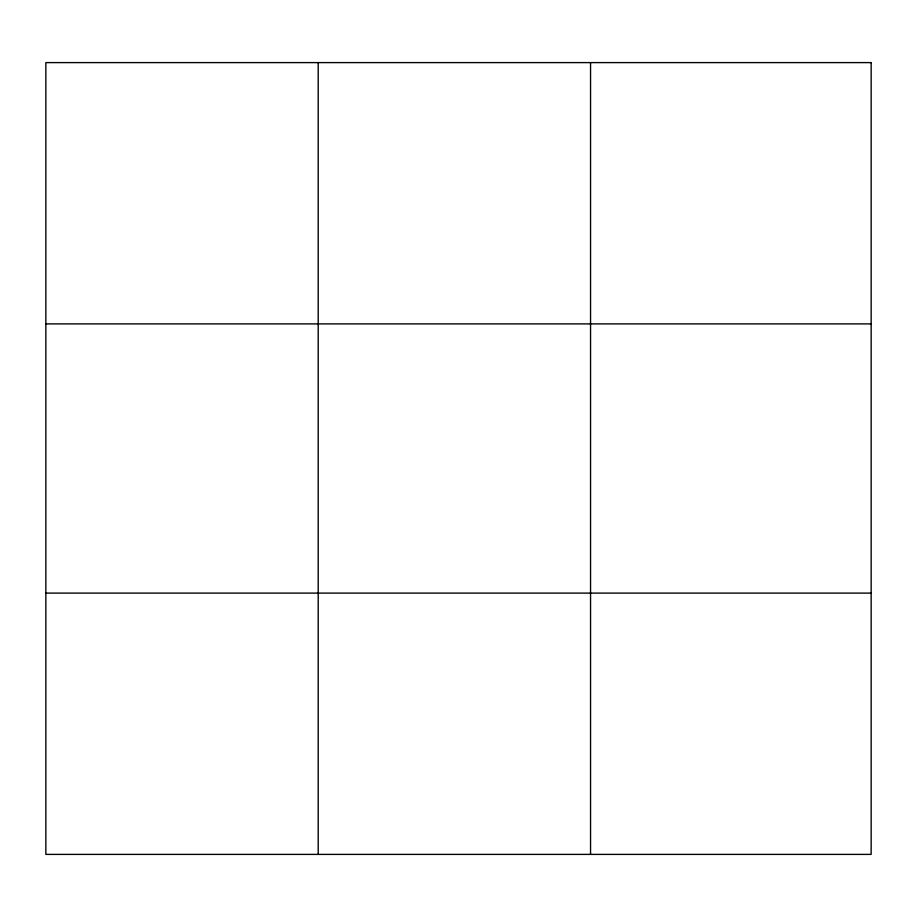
<?xml version="1.0" encoding="UTF-8"?>
<svg xmlns="http://www.w3.org/2000/svg" width="917" height="917" viewBox="0 0 917 917"><rect width="100%" height="100%" fill="white"/><g stroke="black" fill="none" stroke-linecap="round" stroke-linejoin="round"><path stroke-width="1.38" d="M318.199 854.392L318.199 62.608M590.548 854.392L590.548 62.608M45.85 323.896L871.15 323.896M45.85 593.104L871.15 593.104M871.15 62.608L871.15 854.392L45.85 854.392L45.85 62.608L871.15 62.608"/></g></svg>
